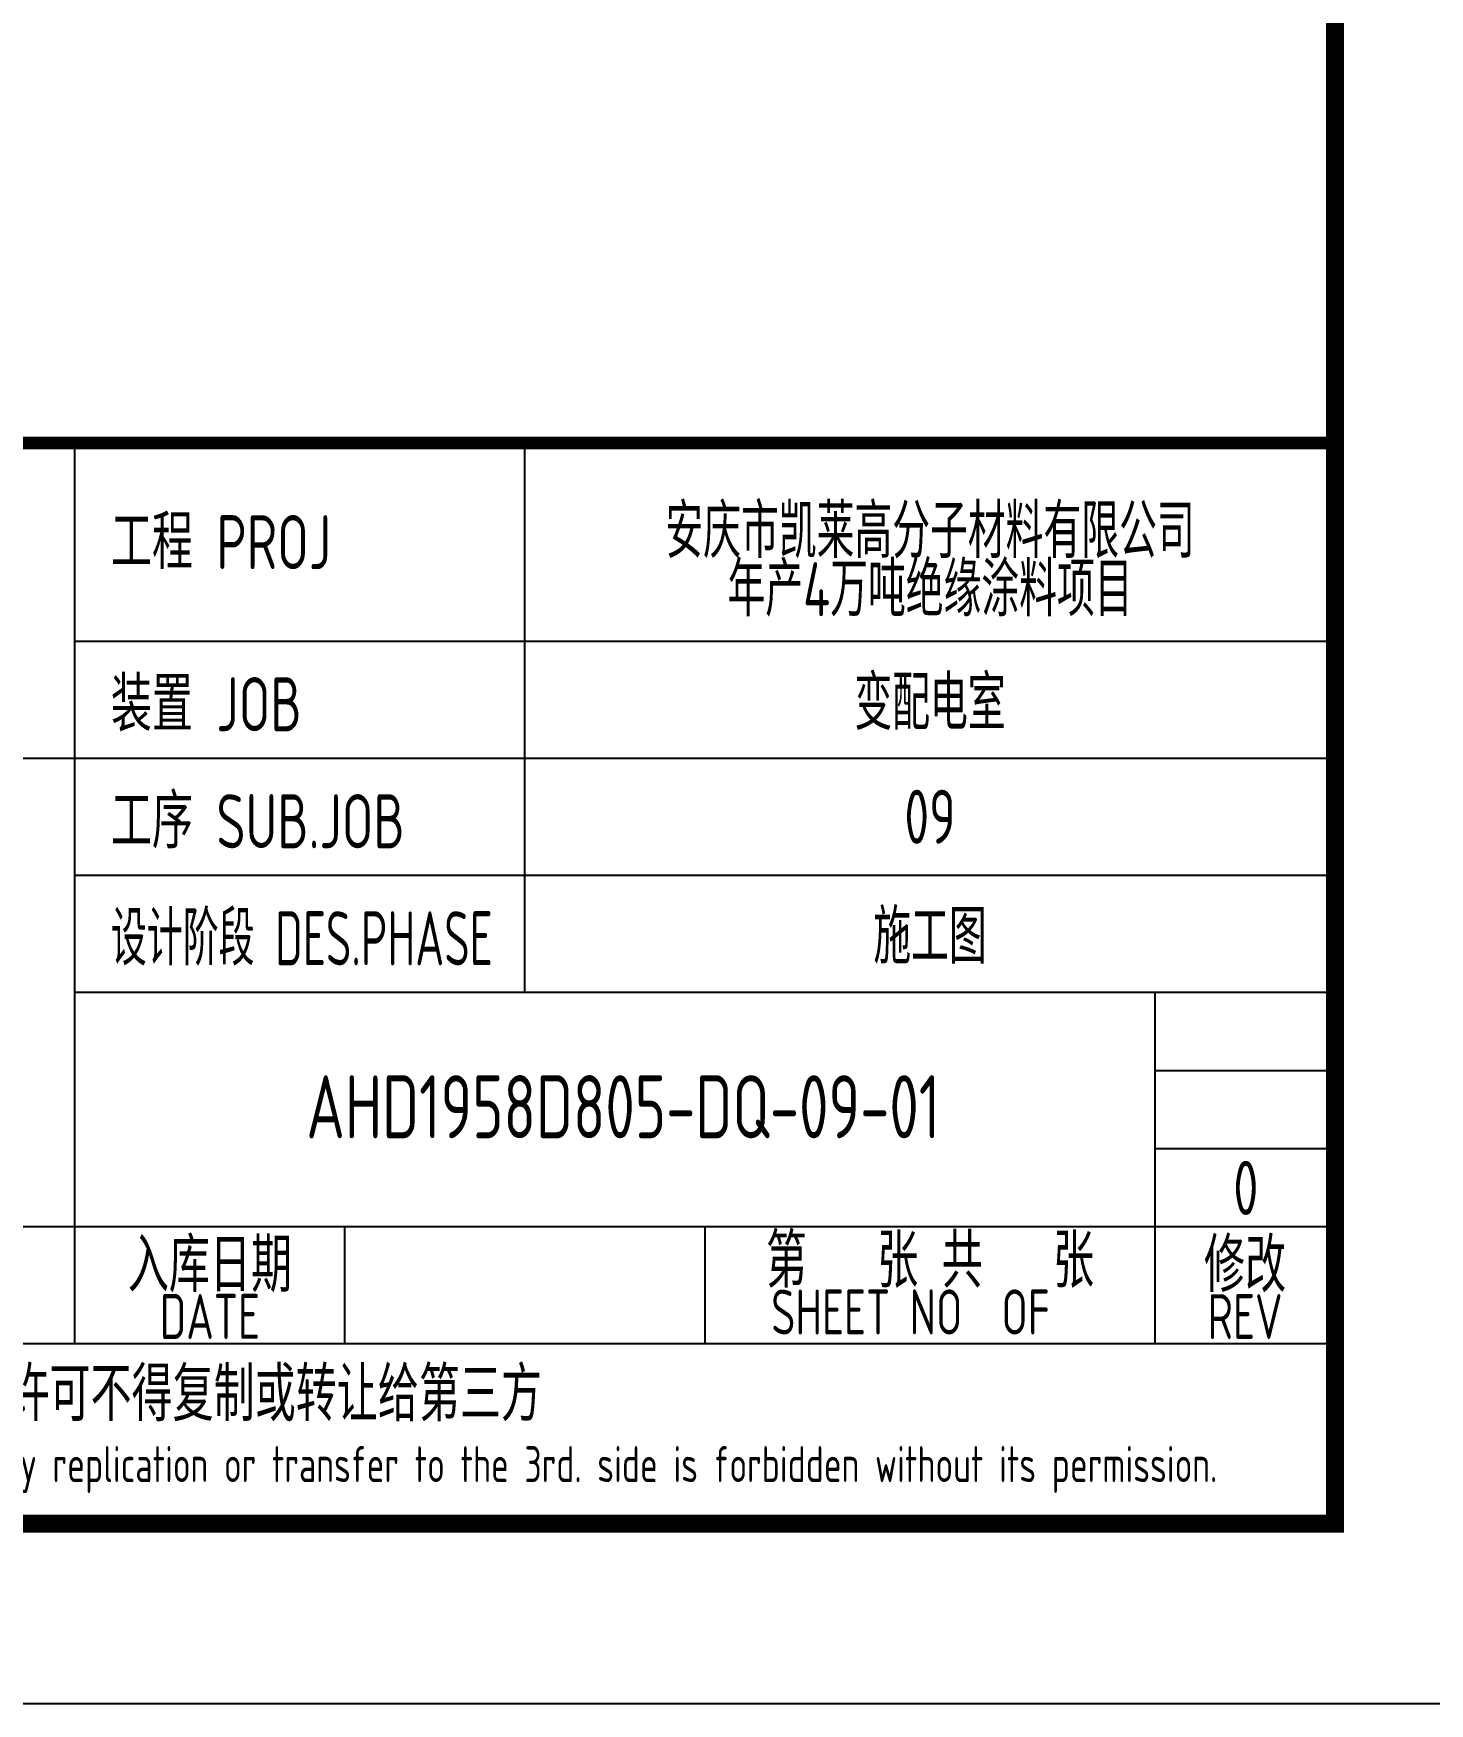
# Model space of a CAD drawing. Extents: x 5211311 to 5622788, y -441754 to -251897.
# Drawn here: x 5284875 to 5292631, y -340059 to -330783 of the extents above; entities that cross this region are included whole.
import ezdxf
from ezdxf.enums import TextEntityAlignment as Align

# ---------------------------------------------------------------- set-up
doc = ezdxf.new("R2010")
doc.units = 0
doc.header["$LTSCALE"] = 1000
doc.header["$MEASUREMENT"] = 0
doc.layers.get('0').update_dxf_attribs({"linetype": 'CONTINUOUS'})
doc.layers.add('AXIS', color=3, linetype='CONTINUOUS')
doc.layers.add('PUB_TITLE', color=4, linetype='CONTINUOUS')
doc.styles.add('AHD', font='sceie.shx', dxfattribs={"width": 0.7, "bigfont": 'sceic.shx'})
doc.styles.add('sceie', font='sceie.shx', dxfattribs={"width": 0.7, "bigfont": 'sceic.shx'})
doc.styles.add('TSSD_Rein', font='Tssdeng.shx', dxfattribs={"width": 0.7, "bigfont": 'hztxt.shx'})

msp = doc.modelspace()

# ---------------------------------------------------------------- linework, layer by layer
for p, q in [((5285106, -338058.5), (5285106, -333058.5)), ((5287606, -336108.5), (5287606, -333058.5)), ((5292106, -339058.5), (5292106, -333058.5)), ((5292106, -339058.5), (5292106, -333058.5)), ((5292106, -339058.5), (5292106, -333058.5)), ((5285106, -334158.5), (5292106, -334158.5)), ((5274106, -334808.5), (5292106, -334808.5)), ((5285106, -335458.5), (5292106, -335458.5)), ((5285106, -336108.5), (5292106, -336108.5)), ((5291106, -338058.5), (5291106, -336108.5)), ((5291106, -336541.9), (5292106, -336541.9)), ((5291106, -336975.2), (5292106, -336975.2)), ((5274106, -337408.5), (5292106, -337408.5)), ((5286606, -338058.5), (5286606, -337408.5)), ((5288606, -338058.5), (5288606, -337408.5)), ((5274106, -338058.5), (5292106, -338058.5)), ((5274106, -339058.5), (5292106, -339058.5)), ((5274106, -339058.5), (5292106, -339058.5)), ((5274106, -339058.5), (5292106, -339058.5))]:
    msp.add_line(p, q)
msp.add_lwpolyline([(5292106, -333058.5, 70, 70, 0), (5274106, -333058.5, 70, 70, 0), (5274106, -339058.5, 0, 0, 0)], format="xyseb")
at = {"layer": 'PUB_TITLE'}
msp.add_lwpolyline([(5233706, -340058.5), (5293106, -340058.5), (5293106, -298058.5), (5233706, -298058.5)], close=True, dxfattribs=at)
at = {"layer": 'PUB_TITLE', "const_width": 100}
msp.add_lwpolyline([(5236206, -339058.5), (5292106, -339058.5), (5292106, -299058.5), (5236206, -299058.5)], close=True, dxfattribs=at)

# ---------------------------------------------------------------- texts
at = {"style": 'AHD'}
for s, width, p in [('工程 PROJ', 0.8, (5285306, -333758.5)), ('工程 PROJ', 0.8, (5285306, -333758.5)), ('装置 JOB', 0.8, (5285306, -334658.5)), ('装置 JOB', 0.8, (5285306, -334658.5)), ('工序 SUB.JOB', 0.8, (5285306, -335308.5)), ('工序 SUB.JOB', 0.8, (5285306, -335308.5)), ('设计阶段 DES.PHASE', 0.7, (5285306, -335958.5)), ('设计阶段 DES.PHASE', 0.7, (5285306, -335958.5))]:
    msp.add_text(s, height=300, dxfattribs=dict(at, width=width)).set_placement(p)
at = {"style": 'AHD', "width": 0.8}
for s, height, p in [('第   张 共   张', 300, (5289856, -337583.5)), ('入库日期', 300, (5285856, -337608.5)), ('入库日期', 300, (5285856, -337608.5)), ('修改', 300, (5291606, -337608.5)), ('修改', 300, (5291606, -337608.5)), ('DATE', 250, (5285856, -337908.5)), ('DATE', 250, (5285856, -337908.5)), ('SHEET NO  OF  ', 250, (5289856, -337883.5)), ('SHEET NO  OF  ', 250, (5289856, -337883.5)), ('REV', 250, (5291606, -337908.5)), ('REV', 250, (5291606, -337908.5)), ('本文件专有权属安徽华东化工医药工程有限责任公司所有,未经许可不得复制或转让给第三方', 300, (5283106, -338358.5)), ('本文件专有权属安徽华东化工医药工程有限责任公司所有,未经许可不得复制或转让给第三方', 300, (5283106, -338358.5)), ('The proprietary right of this document belongs to Anhui Huadong Chemical And Medical Engineering  Co.,Ltd.  and any replication or transfer to the 3rd. side is forbidden without its permission. ', 200, (5283106, -338758.5)), ('The proprietary right of this document belongs to Anhui Huadong Chemical And Medical Engineering  Co.,Ltd.  and any replication or transfer to the 3rd. side is forbidden without its permission. ', 200, (5283106, -338758.5))]:
    msp.add_text(s, height=height, dxfattribs=at).set_placement(p, align=Align.MIDDLE)
at = {"width": 0.8}
for tag, text, height, style, p in [('AHD1958D805-DQ-09-01', '200320-02-040', 350, 'sceie', (5288152.2, -336743.9)), ('0', '0', 300, 'AHD', (5291610.1, -337194.7)), ('0', '0', 300, 'AHD', (5291610.1, -337194.7))]:
    msp.add_attdef(tag, text=text, height=height, dxfattribs=dict(at, style=style)).set_placement(p, align=Align.MIDDLE)
at = {"layer": 'AXIS', "style": 'TSSD_Rein', "width": 0.7}
for s, p in [('安庆市凯莱高分子材料有限公司', (5289856, -333531)), ('年产4万吨绝缘涂料项目', (5289856, -333854)), ('变配电室', (5289856, -334483.5)), ('09', (5289856, -335133.5)), ('施工图', (5289856, -335783.5))]:
    msp.add_text(s, height=300, dxfattribs=at).set_placement(p, align=Align.MIDDLE)

doc.saveas('drawing.dxf')
